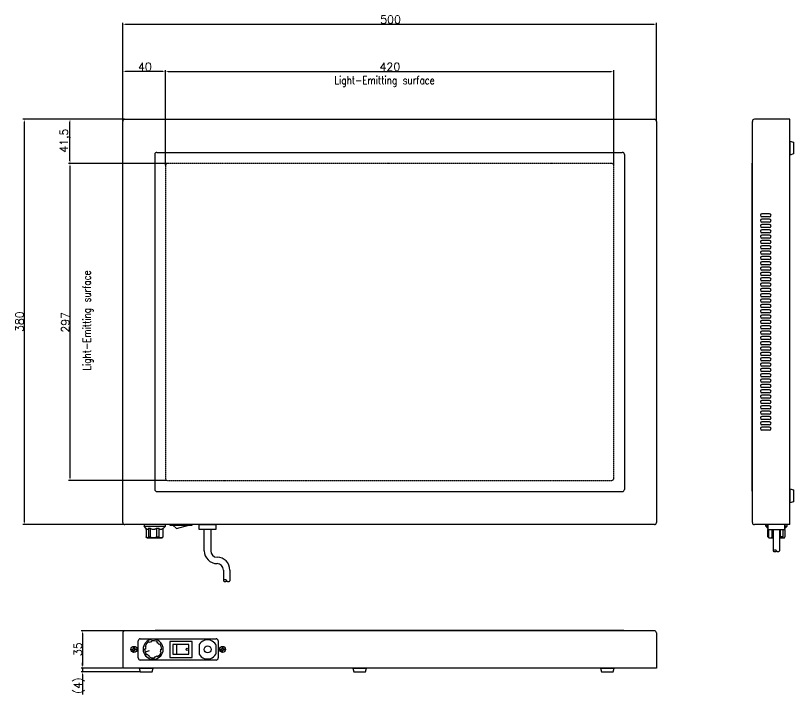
# Model space of a CAD drawing. Extents: x 1586 to 3022, y 243 to 955.
# Drawn here: x 1586 to 2315, y 287 to 924 of the extents above; entities that cross this region are included whole.
import ezdxf

# ---------------------------------------------------------------- set-up
doc = ezdxf.new("R2010")
doc.units = 0
doc.linetypes.add('HIDDEN', pattern=[0.375, 0.25, -0.125])
doc.layers.get('0').update_dxf_attribs({"linetype": 'CONTINUOUS'})
doc.layers.get('DEFPOINTS').update_dxf_attribs({"linetype": 'CONTINUOUS'})
doc.layers.add('FP-302', color=7, linetype='CONTINUOUS')
doc.layers.add('FP-305', color=7, linetype='CONTINUOUS')
doc.styles.get("Standard").update_dxf_attribs({"font": 'txt', "bigfont": 'extfont2.shx'})
doc.dimstyles.get("Standard").update_dxf_attribs({"dimtxt": 2.5, "dimasz": 2.5, "dimexe": 1.25, "dimexo": 0.625, "dimtad": 1, "dimcen": 2.5, "dimazin": 3, "dimtfac": 1, "dimtmove": 0, "dimatfit": 3})

# ---------------------------------------------------------------- blocks, each defined once
blk = doc.blocks.new('*U31')
at = {"width": 0.8}
blk.add_text('Light-Emitting surface', height=7.5, rotation=90, dxfattribs=at).set_placement((1656.5, 590.78))
blk = doc.blocks.new('*U32')
at = {"width": 0.8}
blk.add_text('Light-Emitting surface', height=7.5, dxfattribs=at).set_placement((1884.93, 859.1))
blk = doc.blocks.new('A$C6A762DFE')
at = {"layer": 'FP-302'}
for p, q in [((0, 36.5), (0, 3.5)), ((498, 38.5), (2, 38.5)), ((30.5, 39), (469.5, 39)), ((30.5, 38.5), (30.5, 39)), ((469.5, 38.5), (30.5, 38.5)), ((469.5, 39), (469.5, 38.5)), ((500, 36.5), (500, 3.5)), ((16.5, 31), (87.5, 31)), ((23.8, 29.24), (22.46, 28.3)), ((25.28, 29.93), (23.8, 29.24)), ((26.87, 30.36), (25.28, 29.93)), ((28.5, 30.5), (26.87, 30.36)), ((30.13, 30.36), (28.5, 30.5)), ((31.71, 29.93), (30.13, 30.36)), ((33.2, 29.24), (31.71, 29.93)), ((34.54, 28.3), (33.2, 29.24)), ((76.33, 29.46), (74.91, 28.79)), ((77.85, 29.86), (76.33, 29.46)), ((79.41, 30), (77.85, 29.86)), ((80.97, 29.86), (79.41, 30)), ((82.49, 29.46), (80.97, 29.86)), ((83.91, 28.79), (82.49, 29.46)), ((10.2, 22.8), (10.8, 22.8)), ((10.2, 22.8), (10.2, 22.2)), ((10.8, 22.8), (10.8, 22.2)), ((14.5, 13), (14.5, 29)), ((19.24, 22.73), (19.1, 21.1)), ((19.67, 24.32), (19.24, 22.73)), ((20.36, 25.8), (19.67, 24.32)), ((21.3, 27.14), (20.36, 25.8)), ((21.57, 25.1), (20.98, 23.84)), ((21.73, 23.56), (20.98, 23.84)), ((22.46, 28.3), (21.3, 27.14)), ((21.41, 22.35), (21.3, 21.1)), ((21.73, 23.56), (21.41, 22.35)), ((22.37, 26.24), (21.57, 25.1)), ((23.36, 27.23), (22.37, 26.24)), ((24.5, 28.03), (23.36, 27.23)), ((24.9, 27.34), (24.5, 28.03)), ((26.04, 27.87), (24.9, 27.34)), ((27.25, 28.19), (26.04, 27.87)), ((28.5, 29.1), (27.11, 28.98)), ((27.25, 28.19), (27.11, 28.98)), ((29.89, 28.98), (28.5, 29.1)), ((31.24, 28.62), (29.89, 28.98)), ((32.5, 28.03), (31.24, 28.62)), ((32.1, 27.34), (32.5, 28.03)), ((33.13, 26.62), (32.1, 27.34)), ((34.02, 25.73), (33.13, 26.62)), ((34.02, 25.73), (34.63, 26.24)), ((35.7, 27.14), (34.54, 28.3)), ((35.43, 25.1), (34.63, 26.24)), ((36.02, 23.84), (35.43, 25.1)), ((36.64, 25.8), (35.7, 27.14)), ((36.38, 22.49), (36.02, 23.84)), ((36.5, 21.1), (36.38, 22.49)), ((37.33, 24.32), (36.64, 25.8)), ((37.76, 22.73), (37.33, 24.32)), ((37.9, 21.1), (37.76, 22.73)), ((65, 28.5), (44, 28.5)), ((44, 28.5), (44, 13.5)), ((62, 25.5), (47, 25.5)), ((47, 25.5), (47, 16.5)), ((50.5, 25), (50.5, 17)), ((62, 16.5), (62, 25.5)), ((65, 13.5), (65, 28.5)), ((71.62, 25.5), (71.5, 25.29)), ((71.53, 25.28), (71.53, 16.73)), ((72.51, 26.79), (71.62, 25.5)), ((73.62, 27.89), (72.51, 26.79)), ((74.91, 28.79), (73.62, 27.89)), ((85.19, 27.89), (83.91, 28.79)), ((86.3, 26.79), (85.19, 27.89)), ((87.2, 25.5), (86.3, 26.79)), ((87.32, 25.29), (87.2, 25.5)), ((87.28, 25.28), (87.28, 16.73)), ((89.5, 29), (89.5, 13)), ((93.2, 22.8), (93.8, 22.8)), ((93.2, 22.8), (93.2, 22.2)), ((93.8, 22.8), (93.8, 22.2)), ((8.7, 20.7), (8.7, 21.3)), ((8.7, 21.3), (9.3, 21.3)), ((8.7, 20.7), (9.3, 20.7)), ((10.2, 19.2), (10.2, 19.8)), ((10.2, 19.2), (10.8, 19.2)), ((10.8, 19.2), (10.8, 19.8)), ((12.3, 21.3), (11.7, 21.3)), ((12.3, 20.7), (11.7, 20.7)), ((12.3, 20.7), (11.7, 20.7)), ((12.3, 20.7), (12.3, 21.3)), ((19.1, 21.1), (19.24, 19.47)), ((19.24, 19.47), (19.67, 17.89)), ((19.67, 17.89), (20.36, 16.4)), ((20.36, 16.4), (21.3, 15.06)), ((21.3, 21.1), (20.5, 21.1)), ((20.5, 21.1), (20.62, 19.71)), ((20.62, 19.71), (20.98, 18.36)), ((24.74, 19.73), (20.98, 18.36)), ((20.98, 18.36), (21.57, 17.1)), ((21.3, 15.06), (22.46, 13.9)), ((21.57, 17.1), (22.37, 15.96)), ((22.98, 16.47), (22.37, 15.96)), ((22.98, 16.47), (23.87, 15.58)), ((23.87, 15.58), (24.9, 14.86)), ((24.9, 14.86), (24.5, 14.17)), ((30.96, 14.33), (32.1, 14.86)), ((32.1, 14.86), (32.5, 14.17)), ((32.5, 14.17), (33.64, 14.97)), ((33.64, 14.97), (34.63, 15.96)), ((34.54, 13.9), (35.7, 15.06)), ((34.63, 15.96), (35.43, 17.1)), ((35.27, 18.64), (35.59, 19.85)), ((35.27, 18.64), (36.02, 18.36)), ((35.43, 17.1), (36.02, 18.36)), ((35.59, 19.85), (35.7, 21.1)), ((35.7, 21.1), (36.5, 21.1)), ((35.7, 15.06), (36.64, 16.4)), ((36.64, 16.4), (37.33, 17.89)), ((37.33, 17.89), (37.76, 19.47)), ((37.76, 19.47), (37.9, 21.1)), ((47, 16.5), (62, 16.5)), ((71.5, 16.71), (71.62, 16.5)), ((71.62, 16.5), (72.51, 15.21)), ((72.51, 15.21), (73.62, 14.11)), ((85.19, 14.11), (86.3, 15.21)), ((86.3, 15.21), (87.2, 16.5)), ((87.2, 16.5), (87.32, 16.71)), ((91.7, 20.7), (91.7, 21.3)), ((91.7, 21.3), (92.3, 21.3)), ((91.7, 20.7), (92.3, 20.7)), ((93.2, 19.2), (93.2, 19.8)), ((93.2, 19.2), (93.8, 19.2)), ((93.8, 19.2), (93.8, 19.8)), ((95.3, 21.3), (94.7, 21.3)), ((95.3, 20.7), (94.7, 20.7)), ((95.3, 20.7), (94.7, 20.7)), ((95.3, 20.7), (95.3, 21.3)), ((87.5, 11), (16.5, 11)), ((22.46, 13.9), (23.8, 12.96)), ((23.8, 12.96), (25.28, 12.27)), ((24.5, 14.17), (25.76, 13.58)), ((25.28, 12.27), (26.87, 11.84)), ((25.76, 13.58), (27.11, 13.22)), ((26.87, 11.84), (28.5, 11.7)), ((27.11, 13.22), (28.5, 13.1)), ((28.5, 13.1), (29.89, 13.22)), ((28.5, 11.7), (30.13, 11.84)), ((29.75, 14.01), (30.96, 14.33)), ((29.75, 14.01), (29.89, 13.22)), ((30.13, 11.84), (31.71, 12.27)), ((31.71, 12.27), (33.2, 12.96)), ((33.2, 12.96), (34.54, 13.9)), ((44, 13.5), (65, 13.5)), ((73.62, 14.11), (74.91, 13.21)), ((74.91, 13.21), (76.33, 12.54)), ((76.33, 12.54), (77.85, 12.14)), ((77.85, 12.14), (79.41, 12)), ((79.41, 12), (80.97, 12.14)), ((80.97, 12.14), (82.49, 12.54)), ((82.49, 12.54), (83.91, 13.21)), ((83.91, 13.21), (85.19, 14.11)), ((500, 3.5), (0, 3.5)), ((15.5, 3.5), (28.5, 3.5)), ((15.5, 3.5), (16.5, 0)), ((16.5, 0), (27.5, 0)), ((27.5, 0), (28.5, 3.5)), ((215.5, 3.5), (228.5, 3.5)), ((215.5, 3.5), (216.5, 0)), ((216.5, 0), (227.5, 0)), ((227.5, 0), (228.5, 3.5)), ((447.5, 3.5), (460.5, 3.5)), ((447.5, 3.5), (448.5, 0)), ((448.5, 0), (459.5, 0)), ((459.5, 0), (460.5, 3.5))]:
    blk.add_line(p, q, dxfattribs=at)
for centre, radius in [((10.5, 21), 2.8), ((60.5, 21), 1), ((79.5, 21), 3.3), ((93.5, 21), 2.8)]:
    blk.add_circle(centre, radius, dxfattribs=at)
for centre, radius, start, end in [((2, 36.5), 2, 90, 180), ((498, 36.5), 2, 0, 90), ((16.5, 29), 2, 90, 180), ((87.5, 29), 2, 0, 90), ((9.4, 22.1), 0.8, 262, 0), ((9.4, 22.1), 0.8, 0, 8), ((11.6, 22.1), 0.8, 172, 278), ((92.4, 22.1), 0.8, 262, 0), ((92.4, 22.1), 0.8, 0, 8), ((94.6, 22.1), 0.8, 172, 278), ((9.4, 19.9), 0.8, 0, 98), ((9.4, 19.9), 0.8, 352, 0), ((11.6, 19.9), 0.8, 82, 188), ((92.4, 19.9), 0.8, 0, 98), ((92.4, 19.9), 0.8, 352, 0), ((94.6, 19.9), 0.8, 82, 188), ((16.5, 13), 2, 180, 270), ((87.5, 13), 2, 270, 0)]:
    blk.add_arc(centre, radius, start, end, dxfattribs=at)
blk = doc.blocks.new('A$C41897270')
at = {"layer": 'FP-302'}
for p, q in [((0, 55.25), (0, 431.25)), ((2, 433.25), (498, 433.25)), ((500, 431.25), (500, 55.25)), ((32, 402.25), (468, 402.25)), ((30, 400.25), (30, 86.25)), ((40, 397.25), (40, 398.25)), ((470, 400.25), (470, 86.25)), ((32, 84.25), (468, 84.25)), ((498, 53.25), (2, 53.25)), ((40, 53.25), (20, 53.25)), ((20, 53.25), (20, 51.75)), ((20, 51.75), (40, 51.75)), ((22, 49.75), (20, 51.75)), ((40, 51.75), (38, 49.75)), ((40, 51.75), (40, 53.25)), ((65, 53.25), (44, 53.25)), ((44, 53.25), (44, 52.75)), ((44, 52.75), (65, 52.75)), ((47, 52.75), (50.5, 49.75)), ((50.5, 49.75), (62, 52.75)), ((65, 52.75), (65, 53.25)), ((71.5, 53.25), (87.3, 53.25)), ((71.5, 48.75), (71.5, 53.25)), ((87.3, 53.25), (87.3, 48.75)), ((22.02, 49.58), (22, 49.75)), ((22, 48.75), (22, 49.75)), ((22, 48.75), (22, 41.75)), ((22.06, 49.41), (22.02, 49.58)), ((22.13, 49.25), (22.06, 49.41)), ((22.23, 49.11), (22.13, 49.25)), ((22.36, 48.98), (22.23, 49.11)), ((22.5, 48.88), (22.36, 48.98)), ((22.66, 48.81), (22.5, 48.88)), ((22.83, 48.77), (22.66, 48.81)), ((23, 48.75), (22.83, 48.77)), ((23.17, 48.77), (23, 48.75)), ((23.34, 48.81), (23.17, 48.77)), ((23.5, 48.88), (23.34, 48.81)), ((23.64, 48.98), (23.5, 48.88)), ((23.77, 49.11), (23.64, 48.98)), ((23.87, 49.25), (23.77, 49.11)), ((23.94, 49.41), (23.87, 49.25)), ((23.98, 49.58), (23.94, 49.41)), ((24, 49.75), (23.98, 49.58)), ((26, 49.75), (24, 49.75)), ((24, 49.75), (24, 41.75)), ((26, 49.75), (24, 49.75)), ((24, 49.75), (24, 41.75)), ((26.04, 49.58), (26, 49.75)), ((26, 41.75), (26, 49.75)), ((26, 41.75), (26, 49.75)), ((26.17, 49.41), (26.04, 49.58)), ((26.37, 49.25), (26.17, 49.41)), ((26.64, 49.11), (26.37, 49.25)), ((26.98, 48.98), (26.64, 49.11)), ((27.37, 48.88), (26.98, 48.98)), ((27.81, 48.81), (27.37, 48.88)), ((28.27, 48.77), (27.81, 48.81)), ((28.75, 48.75), (28.27, 48.77)), ((29.23, 48.77), (28.75, 48.75)), ((29.69, 48.81), (29.23, 48.77)), ((30.12, 48.88), (29.69, 48.81)), ((30.52, 48.98), (30.12, 48.88)), ((30.86, 49.11), (30.52, 48.98)), ((31.13, 49.25), (30.86, 49.11)), ((31.33, 49.41), (31.13, 49.25)), ((31.46, 49.58), (31.33, 49.41)), ((31.5, 49.75), (31.46, 49.58)), ((34, 49.75), (31.5, 49.75)), ((31.5, 49.75), (31.5, 41.75)), ((34, 41.75), (34, 49.75)), ((34.03, 49.58), (34, 49.75)), ((34.11, 49.41), (34.03, 49.58)), ((34.23, 49.25), (34.11, 49.41)), ((34.41, 49.11), (34.23, 49.25)), ((34.63, 48.98), (34.41, 49.11)), ((34.87, 48.88), (34.63, 48.98)), ((35.15, 48.81), (34.87, 48.88)), ((35.45, 48.77), (35.15, 48.81)), ((35.75, 48.75), (35.45, 48.77)), ((36.05, 48.77), (35.75, 48.75)), ((36.35, 48.81), (36.05, 48.77)), ((36.62, 48.88), (36.35, 48.81)), ((36.87, 48.98), (36.62, 48.88)), ((37.09, 49.11), (36.87, 48.98)), ((37.27, 49.25), (37.09, 49.11)), ((37.39, 49.41), (37.27, 49.25)), ((37.47, 49.58), (37.39, 49.41)), ((37.5, 49.75), (37.47, 49.58)), ((38, 49.75), (37.5, 49.75)), ((37.5, 49.75), (37.5, 41.75)), ((38, 41.75), (38, 49.75)), ((87.3, 48.75), (71.5, 48.75)), ((76.4, 28.75), (76.4, 48.75)), ((82.4, 48.75), (82.4, 28.75)), ((22.02, 41.58), (22, 41.75)), ((22.06, 41.41), (22.02, 41.58)), ((22.13, 41.25), (22.06, 41.41)), ((22.23, 41.11), (22.13, 41.25)), ((22.36, 40.98), (22.23, 41.11)), ((22.5, 40.88), (22.36, 40.98)), ((22.66, 40.81), (22.5, 40.88)), ((22.83, 40.77), (22.66, 40.81)), ((23, 40.75), (22.83, 40.77)), ((23.17, 40.77), (23, 40.75)), ((23, 40.75), (37, 40.75)), ((23.34, 40.81), (23.17, 40.77)), ((23.5, 40.88), (23.34, 40.81)), ((23.64, 40.98), (23.5, 40.88)), ((23.77, 41.11), (23.64, 40.98)), ((23.87, 41.25), (23.77, 41.11)), ((23.94, 41.41), (23.87, 41.25)), ((23.98, 41.58), (23.94, 41.41)), ((24, 41.75), (23.98, 41.58)), ((24, 41.75), (26, 41.75)), ((24, 41.75), (26, 41.75)), ((26.04, 41.58), (26, 41.75)), ((26.17, 41.41), (26.04, 41.58)), ((26.37, 41.25), (26.17, 41.41)), ((26.64, 41.11), (26.37, 41.25)), ((26.98, 40.98), (26.64, 41.11)), ((27.37, 40.88), (26.98, 40.98)), ((27.81, 40.81), (27.37, 40.88)), ((28.27, 40.77), (27.81, 40.81)), ((28.75, 40.75), (28.27, 40.77)), ((29.23, 40.77), (28.75, 40.75)), ((29.69, 40.81), (29.23, 40.77)), ((30.12, 40.88), (29.69, 40.81)), ((30.52, 40.98), (30.12, 40.88)), ((30.86, 41.11), (30.52, 40.98)), ((31.13, 41.25), (30.86, 41.11)), ((31.33, 41.41), (31.13, 41.25)), ((31.46, 41.58), (31.33, 41.41)), ((31.5, 41.75), (31.46, 41.58)), ((31.5, 41.75), (34, 41.75)), ((34.03, 41.58), (34, 41.75)), ((34.11, 41.41), (34.03, 41.58)), ((34.23, 41.25), (34.11, 41.41)), ((34.41, 41.11), (34.23, 41.25)), ((34.63, 40.98), (34.41, 41.11)), ((34.87, 40.88), (34.63, 40.98)), ((35.15, 40.81), (34.87, 40.88)), ((35.45, 40.77), (35.15, 40.81)), ((35.75, 40.75), (35.45, 40.77)), ((36.05, 40.77), (35.75, 40.75)), ((36.35, 40.81), (36.05, 40.77)), ((36.62, 40.88), (36.35, 40.81)), ((36.87, 40.98), (36.62, 40.88)), ((37.09, 41.11), (36.87, 40.98)), ((37, 40.75), (38, 41.75)), ((37.27, 41.25), (37.09, 41.11)), ((37.39, 41.41), (37.27, 41.25)), ((37.47, 41.58), (37.39, 41.41)), ((37.5, 41.75), (37.47, 41.58)), ((37.5, 41.75), (38, 41.75)), ((94.4, 10.75), (94.4, 0.75)), ((100.4, 10.75), (100.4, 0.75)), ((94.42, 0.88), (94.4, 0.75)), ((94.4, 0.75), (94.42, 0.62)), ((94.49, 1.01), (94.42, 0.88)), ((94.42, 0.62), (94.49, 0.49)), ((94.6, 1.12), (94.49, 1.01)), ((94.49, 0.49), (94.6, 0.37)), ((94.75, 1.23), (94.6, 1.12)), ((94.6, 0.37), (94.75, 0.27)), ((94.94, 1.32), (94.75, 1.23)), ((94.75, 0.27), (94.94, 0.18)), ((95.15, 1.4), (94.94, 1.32)), ((94.94, 0.18), (95.15, 0.1)), ((95.39, 1.45), (95.15, 1.4)), ((95.15, 0.1), (95.39, 0.05)), ((95.64, 1.49), (95.39, 1.45)), ((95.39, 0.05), (95.64, 0.01)), ((95.9, 1.5), (95.64, 1.49)), ((95.64, 0.01), (95.9, 0)), ((96.16, 1.49), (95.9, 1.5)), ((95.9, 0), (96.16, 0.01)), ((96.41, 1.45), (96.16, 1.49)), ((96.16, 0.01), (96.41, 0.05)), ((96.65, 1.4), (96.41, 1.45)), ((96.41, 0.05), (96.65, 0.1)), ((96.86, 1.32), (96.65, 1.4)), ((96.65, 0.1), (96.86, 0.18)), ((97.05, 1.23), (96.86, 1.32)), ((96.86, 0.18), (97.05, 0.27)), ((97.2, 1.12), (97.05, 1.23)), ((97.05, 0.27), (97.2, 0.37)), ((97.31, 1.01), (97.2, 1.12)), ((97.2, 0.37), (97.31, 0.49)), ((97.38, 0.88), (97.31, 1.01)), ((97.31, 0.49), (97.38, 0.62)), ((97.4, 0.75), (97.38, 0.88)), ((97.38, 0.62), (97.4, 0.75)), ((97.4, 0.75), (97.42, 0.62)), ((97.42, 0.62), (97.49, 0.49)), ((97.49, 0.49), (97.6, 0.37)), ((97.6, 0.37), (97.75, 0.27)), ((97.75, 0.27), (97.94, 0.18)), ((97.94, 0.18), (98.15, 0.1)), ((98.15, 0.1), (98.39, 0.05)), ((98.39, 0.05), (98.64, 0.01)), ((98.64, 0.01), (98.9, 0)), ((98.9, 0), (99.16, 0.01)), ((99.16, 0.01), (99.41, 0.05)), ((99.41, 0.05), (99.65, 0.1)), ((99.65, 0.1), (99.86, 0.18)), ((99.86, 0.18), (100.05, 0.27)), ((100.05, 0.27), (100.2, 0.37)), ((100.2, 0.37), (100.31, 0.49)), ((100.31, 0.49), (100.38, 0.62)), ((100.38, 0.62), (100.4, 0.75))]:
    blk.add_line(p, q, dxfattribs=at)
at = {"layer": 'FP-302', "linetype": 'HIDDEN'}
for p, q in [((40, 389.75), (40, 96.75)), ((458, 391.75), (42, 391.75)), ((460, 96.75), (460, 389.75)), ((42, 94.75), (458, 94.75))]:
    blk.add_line(p, q, dxfattribs=at)
at = {"layer": 'FP-302'}
for centre, radius, start, end in [((2, 431.25), 2, 90, 180), ((498, 431.25), 2, 0, 90), ((32, 400.25), 2, 90, 180), ((468, 400.25), 2, 0, 90), ((32, 86.25), 2, 180, 270), ((468, 86.25), 2, 270, 0), ((2, 55.25), 2, 180, 270), ((498, 55.25), 2, 270, 0), ((88.4, 28.75), 12, 180, 270), ((88.4, 28.75), 6, 180, 270), ((88.4, 10.75), 12, 0, 90), ((88.4, 10.75), 6, 0, 90)]:
    blk.add_arc(centre, radius, start, end, dxfattribs=at)
at = {"layer": 'FP-302', "linetype": 'HIDDEN'}
for centre, start, end in [((42, 389.75), 90, 180), ((458, 389.75), 0, 90), ((42, 96.75), 180, 270), ((458, 96.75), 270, 0)]:
    blk.add_arc(centre, 2, start, end, dxfattribs=at)
blk = doc.blocks.new('A$C2532624E')
at = {"layer": 'FP-302'}
for p, q in [((0.5, 27.25), (0.5, 403.25)), ((35.5, 405.25), (2.5, 405.25)), ((35.5, 25.25), (35.5, 405.25)), ((35.5, 384.75), (35.5, 371.75)), ((35.5, 384.75), (39, 383.75)), ((39, 383.75), (39, 372.75)), ((39, 372.75), (35.5, 371.75)), ((0.5, 364.25), (0, 364.25)), ((0, 364.25), (0, 56.75)), ((0.5, 56.75), (0.5, 364.25)), ((16.5, 316.75), (9.5, 316.75)), ((16.5, 313.75), (9.5, 313.75)), ((16.5, 311.75), (9.5, 311.75)), ((16.5, 308.75), (9.5, 308.75)), ((16.5, 306.75), (9.5, 306.75)), ((16.5, 303.75), (9.5, 303.75)), ((16.5, 301.75), (9.5, 301.75)), ((16.5, 298.75), (9.5, 298.75)), ((16.5, 296.75), (9.5, 296.75)), ((16.5, 293.75), (9.5, 293.75)), ((16.5, 291.75), (9.5, 291.75)), ((16.5, 288.75), (9.5, 288.75)), ((16.5, 286.75), (9.5, 286.75)), ((16.5, 283.75), (9.5, 283.75)), ((16.5, 281.75), (9.5, 281.75)), ((16.5, 278.75), (9.5, 278.75)), ((16.5, 276.75), (9.5, 276.75)), ((16.5, 273.75), (9.5, 273.75)), ((16.5, 271.75), (9.5, 271.75)), ((16.5, 268.75), (9.5, 268.75)), ((16.5, 266.75), (9.5, 266.75)), ((16.5, 263.75), (9.5, 263.75)), ((16.5, 261.75), (9.5, 261.75)), ((16.5, 258.75), (9.5, 258.75)), ((16.5, 256.75), (9.5, 256.75)), ((16.5, 253.75), (9.5, 253.75)), ((16.5, 251.75), (9.5, 251.75)), ((16.5, 248.75), (9.5, 248.75)), ((16.5, 246.75), (9.5, 246.75)), ((16.5, 243.75), (9.5, 243.75)), ((16.5, 241.75), (9.5, 241.75)), ((16.5, 238.75), (9.5, 238.75)), ((16.5, 236.75), (9.5, 236.75)), ((16.5, 233.75), (9.5, 233.75)), ((16.5, 231.75), (9.5, 231.75)), ((16.5, 228.75), (9.5, 228.75)), ((16.5, 226.75), (9.5, 226.75)), ((16.5, 223.75), (9.5, 223.75)), ((16.5, 221.75), (9.5, 221.75)), ((16.5, 218.75), (9.5, 218.75)), ((16.5, 216.75), (9.5, 216.75)), ((16.5, 213.75), (9.5, 213.75)), ((16.5, 211.75), (9.5, 211.75)), ((16.5, 208.75), (9.5, 208.75)), ((16.5, 206.75), (9.5, 206.75)), ((16.5, 203.75), (9.5, 203.75)), ((16.5, 201.75), (9.5, 201.75)), ((16.5, 198.75), (9.5, 198.75)), ((16.5, 196.75), (9.5, 196.75)), ((16.5, 193.75), (9.5, 193.75)), ((16.5, 191.75), (9.5, 191.75)), ((16.5, 188.75), (9.5, 188.75)), ((16.5, 186.75), (9.5, 186.75)), ((16.5, 183.75), (9.5, 183.75)), ((16.5, 181.75), (9.5, 181.75)), ((16.5, 178.75), (9.5, 178.75)), ((16.5, 176.75), (9.5, 176.75)), ((16.5, 173.75), (9.5, 173.75)), ((16.5, 171.75), (9.5, 171.75)), ((16.5, 168.75), (9.5, 168.75)), ((16.5, 166.75), (9.5, 166.75)), ((16.5, 163.75), (9.5, 163.75)), ((16.5, 161.75), (9.5, 161.75)), ((16.5, 158.75), (9.5, 158.75)), ((16.5, 156.75), (9.5, 156.75)), ((16.5, 153.75), (9.5, 153.75)), ((16.5, 151.75), (9.5, 151.75)), ((16.5, 148.75), (9.5, 148.75)), ((16.5, 146.75), (9.5, 146.75)), ((16.5, 143.75), (9.5, 143.75)), ((16.5, 141.75), (9.5, 141.75)), ((16.5, 138.75), (9.5, 138.75)), ((16.5, 136.75), (9.5, 136.75)), ((16.5, 133.75), (9.5, 133.75)), ((16.5, 131.75), (9.5, 131.75)), ((16.5, 128.75), (9.5, 128.75)), ((16.5, 126.75), (9.5, 126.75)), ((16.5, 123.75), (9.5, 123.75)), ((16.5, 121.75), (9.5, 121.75)), ((16.5, 118.75), (9.5, 118.75)), ((16.5, 116.75), (9.5, 116.75)), ((16.5, 113.75), (9.5, 113.75)), ((35.5, 58.75), (35.5, 45.75)), ((35.5, 58.75), (39, 57.75)), ((0, 56.75), (0.5, 56.75)), ((39, 57.75), (39, 46.75)), ((39, 46.75), (35.5, 45.75)), ((35.5, 25.25), (2.5, 25.25)), ((13, 23.75), (13, 25.25)), ((13, 25.25), (15.1, 25.25)), ((15.1, 25.25), (13, 25.25)), ((13, 25.25), (13, 23.75)), ((13, 23.75), (15, 21.75)), ((13, 23.75), (15.1, 23.75)), ((13, 23.75), (15.1, 23.75)), ((30.9, 25.25), (15.1, 25.25)), ((15.1, 25.25), (15.1, 20.75)), ((15.1, 23.75), (15.1, 25.25)), ((30.9, 20.75), (30.9, 25.25)), ((33, 25.25), (30.9, 25.25)), ((30.9, 25.25), (30.9, 23.75)), ((30.9, 23.75), (33, 23.75)), ((31, 21.75), (33, 23.75)), ((33, 23.75), (33, 25.25)), ((15, 21.75), (15, 20.75)), ((15, 13.75), (15, 20.75)), ((15, 20.75), (15.5, 20.75)), ((15.1, 20.75), (30.9, 20.75)), ((15.5, 20.75), (15.5, 13.75)), ((19, 13.75), (19, 20.75)), ((19, 20.75), (20, 20.75)), ((20, 20.75), (20, 0.75)), ((20, 20.75), (20, 13.75)), ((26, 20.75), (26, 0.75)), ((27, 13.75), (27, 20.75)), ((27, 20.75), (29, 20.75)), ((29, 20.75), (29, 13.75)), ((31, 20.75), (31, 21.75)), ((31, 20.75), (31, 13.75)), ((16, 12.75), (15, 13.75)), ((15.5, 13.75), (15, 13.75)), ((15.5, 13.75), (15.53, 13.58)), ((15.53, 13.58), (15.61, 13.41)), ((15.61, 13.41), (15.73, 13.25)), ((15.73, 13.25), (15.91, 13.11)), ((15.91, 13.11), (16.13, 12.98)), ((16, 12.75), (20, 12.75)), ((16.13, 12.98), (16.38, 12.88)), ((16.38, 12.88), (16.65, 12.81)), ((16.65, 12.81), (16.95, 12.77)), ((16.95, 12.77), (17.25, 12.75)), ((17.25, 12.75), (17.55, 12.77)), ((17.55, 12.77), (17.85, 12.81)), ((17.85, 12.81), (18.13, 12.88)), ((18.13, 12.88), (18.37, 12.98)), ((18.37, 12.98), (18.59, 13.11)), ((18.59, 13.11), (18.77, 13.25)), ((18.77, 13.25), (18.89, 13.41)), ((18.89, 13.41), (18.97, 13.58)), ((18.97, 13.58), (19, 13.75)), ((20, 13.75), (19, 13.75)), ((26, 12.75), (30, 12.75)), ((26.19, 13.04), (26.05, 12.99)), ((26.36, 13.11), (26.19, 13.04)), ((26.5, 13.18), (26.36, 13.11)), ((26.63, 13.25), (26.5, 13.18)), ((26.74, 13.33), (26.63, 13.25)), ((26.83, 13.41), (26.74, 13.33)), ((26.91, 13.49), (26.83, 13.41)), ((26.96, 13.58), (26.91, 13.49)), ((26.99, 13.66), (26.96, 13.58)), ((27, 13.75), (26.99, 13.66)), ((29, 13.75), (27, 13.75)), ((29, 13.75), (29.02, 13.58)), ((29.02, 13.58), (29.06, 13.41)), ((29.06, 13.41), (29.13, 13.25)), ((29.13, 13.25), (29.23, 13.11)), ((29.23, 13.11), (29.36, 12.98)), ((29.36, 12.98), (29.5, 12.88)), ((29.5, 12.88), (29.66, 12.81)), ((29.66, 12.81), (29.83, 12.77)), ((29.83, 12.77), (30, 12.75)), ((30, 12.75), (30.17, 12.77)), ((30.17, 12.77), (30.34, 12.81)), ((30.34, 12.81), (30.5, 12.88)), ((30.5, 12.88), (30.64, 12.98)), ((30.64, 12.98), (30.77, 13.11)), ((30.77, 13.11), (30.87, 13.25)), ((30.87, 13.25), (30.94, 13.41)), ((30.94, 13.41), (30.98, 13.58)), ((30.98, 13.58), (31, 13.75)), ((20.02, 0.88), (20, 0.75)), ((20, 0.75), (20.02, 0.62)), ((20.09, 1.01), (20.02, 0.88)), ((20.02, 0.62), (20.09, 0.49)), ((20.2, 1.13), (20.09, 1.01)), ((20.09, 0.49), (20.2, 0.38)), ((20.35, 1.23), (20.2, 1.13)), ((20.2, 0.38), (20.35, 0.27)), ((20.54, 1.32), (20.35, 1.23)), ((20.35, 0.27), (20.54, 0.18)), ((20.75, 1.4), (20.54, 1.32)), ((20.54, 0.18), (20.75, 0.1)), ((20.99, 1.45), (20.75, 1.4)), ((20.75, 0.1), (20.99, 0.05)), ((21.24, 1.49), (20.99, 1.45)), ((20.99, 0.05), (21.24, 0.01)), ((21.5, 1.5), (21.24, 1.49)), ((21.24, 0.01), (21.5, 0)), ((21.76, 1.49), (21.5, 1.5)), ((21.5, 0), (21.76, 0.01)), ((22.01, 1.45), (21.76, 1.49)), ((21.76, 0.01), (22.01, 0.05)), ((22.25, 1.4), (22.01, 1.45)), ((22.01, 0.05), (22.25, 0.1)), ((22.46, 1.32), (22.25, 1.4)), ((22.25, 0.1), (22.46, 0.18)), ((22.65, 1.23), (22.46, 1.32)), ((22.46, 0.18), (22.65, 0.27)), ((22.8, 1.13), (22.65, 1.23)), ((22.65, 0.27), (22.8, 0.38)), ((22.91, 1.01), (22.8, 1.13)), ((22.8, 0.38), (22.91, 0.49)), ((22.98, 0.88), (22.91, 1.01)), ((22.91, 0.49), (22.98, 0.62)), ((23, 0.75), (22.98, 0.88)), ((22.98, 0.62), (23, 0.75)), ((23, 0.75), (23.02, 0.62)), ((23.02, 0.62), (23.09, 0.49)), ((23.09, 0.49), (23.2, 0.38)), ((23.2, 0.38), (23.35, 0.27)), ((23.35, 0.27), (23.54, 0.18)), ((23.54, 0.18), (23.75, 0.1)), ((23.75, 0.1), (23.99, 0.05)), ((23.99, 0.05), (24.24, 0.01)), ((24.24, 0.01), (24.5, 0)), ((24.5, 0), (24.76, 0.01)), ((24.76, 0.01), (25.01, 0.05)), ((25.01, 0.05), (25.25, 0.1)), ((25.25, 0.1), (25.46, 0.18)), ((25.46, 0.18), (25.65, 0.27)), ((25.65, 0.27), (25.8, 0.38)), ((25.8, 0.38), (25.91, 0.49)), ((25.91, 0.49), (25.98, 0.62)), ((25.98, 0.62), (26, 0.75))]:
    blk.add_line(p, q, dxfattribs=at)
for centre, radius, start, end in [((2.5, 403.25), 2, 90, 180), ((9.5, 315.25), 1.5, 90, 270), ((16.5, 315.25), 1.5, 270, 90), ((9.5, 310.25), 1.5, 90, 270), ((9.5, 305.25), 1.5, 90, 270), ((16.5, 310.25), 1.5, 270, 90), ((16.5, 305.25), 1.5, 270, 90), ((9.5, 300.25), 1.5, 90, 270), ((16.5, 300.25), 1.5, 270, 90), ((9.5, 295.25), 1.5, 90, 270), ((9.5, 290.25), 1.5, 90, 270), ((16.5, 295.25), 1.5, 270, 90), ((16.5, 290.25), 1.5, 270, 90), ((9.5, 285.25), 1.5, 90, 270), ((16.5, 285.25), 1.5, 270, 90), ((9.5, 280.25), 1.5, 90, 270), ((16.5, 280.25), 1.5, 270, 90), ((9.5, 275.25), 1.5, 90, 270), ((9.5, 270.25), 1.5, 90, 270), ((16.5, 275.25), 1.5, 270, 90), ((16.5, 270.25), 1.5, 270, 90), ((9.5, 265.25), 1.5, 90, 270), ((16.5, 265.25), 1.5, 270, 90), ((9.5, 260.25), 1.5, 90, 270), ((9.5, 255.25), 1.5, 90, 270), ((16.5, 260.25), 1.5, 270, 90), ((16.5, 255.25), 1.5, 270, 90), ((9.5, 250.25), 1.5, 90, 270), ((16.5, 250.25), 1.5, 270, 90), ((9.5, 245.25), 1.5, 90, 270), ((9.5, 240.25), 1.5, 90, 270), ((16.5, 245.25), 1.5, 270, 90), ((16.5, 240.25), 1.5, 270, 90), ((9.5, 235.25), 1.5, 90, 270), ((16.5, 235.25), 1.5, 270, 90), ((9.5, 230.25), 1.5, 90, 270), ((9.5, 225.25), 1.5, 90, 270), ((16.5, 230.25), 1.5, 270, 90), ((16.5, 225.25), 1.5, 270, 90), ((9.5, 220.25), 1.5, 90, 270), ((16.5, 220.25), 1.5, 270, 90), ((9.5, 215.25), 1.5, 90, 270), ((9.5, 210.25), 1.5, 90, 270), ((16.5, 215.25), 1.5, 270, 90), ((16.5, 210.25), 1.5, 270, 90), ((9.5, 205.25), 1.5, 90, 270), ((16.5, 205.25), 1.5, 270, 90), ((9.5, 200.25), 1.5, 90, 270), ((9.5, 195.25), 1.5, 90, 270), ((16.5, 200.25), 1.5, 270, 90), ((16.5, 195.25), 1.5, 270, 90), ((9.5, 190.25), 1.5, 90, 270), ((16.5, 190.25), 1.5, 270, 90), ((9.5, 185.25), 1.5, 90, 270), ((16.5, 185.25), 1.5, 270, 90), ((9.5, 180.25), 1.5, 90, 270), ((9.5, 175.25), 1.5, 90, 270), ((16.5, 180.25), 1.5, 270, 90), ((16.5, 175.25), 1.5, 270, 90), ((9.5, 170.25), 1.5, 90, 270), ((16.5, 170.25), 1.5, 270, 90), ((9.5, 165.25), 1.5, 90, 270), ((9.5, 160.25), 1.5, 90, 270), ((16.5, 165.25), 1.5, 270, 90), ((16.5, 160.25), 1.5, 270, 90), ((9.5, 155.25), 1.5, 90, 270), ((16.5, 155.25), 1.5, 270, 90), ((9.5, 150.25), 1.5, 90, 270), ((9.5, 145.25), 1.5, 90, 270), ((16.5, 150.25), 1.5, 270, 90), ((16.5, 145.25), 1.5, 270, 90), ((9.5, 140.25), 1.5, 90, 270), ((16.5, 140.25), 1.5, 270, 90), ((9.5, 135.25), 1.5, 90, 270), ((9.5, 130.25), 1.5, 90, 270), ((16.5, 135.25), 1.5, 270, 90), ((16.5, 130.25), 1.5, 270, 90), ((9.5, 125.25), 1.5, 90, 270), ((16.5, 125.25), 1.5, 270, 90), ((9.5, 120.25), 1.5, 90, 270), ((9.5, 115.25), 1.5, 90, 270), ((16.5, 120.25), 1.5, 270, 90), ((16.5, 115.25), 1.5, 270, 90), ((2.5, 27.25), 2, 180, 270)]:
    blk.add_arc(centre, radius, start, end, dxfattribs=at)
blk = doc.blocks.new('*U37')
at = {"color": 0}
blk.add_text('297', height=7.5, rotation=90, dxfattribs=at).set_placement((1636.49, 626.34))
blk = doc.blocks.new('*D10')
at = {"color": 0}
for p, q in [((1727.88, 784.84), (1635.87, 784.84)), ((1637.12, 782.34), (1637.12, 490.34)), ((1727.88, 487.84), (1635.87, 487.84))]:
    blk.add_line(p, q, dxfattribs=at)
for points in [[(1636.7, 782.34), (1637.53, 782.34), (1637.12, 784.84)], [(1636.7, 490.34), (1637.53, 490.34), (1637.12, 487.84)]]:
    blk.add_solid(points, dxfattribs=at)
at = {"layer": 'DEFPOINTS', "color": 0}
for p in [(1728.51, 784.84), (1637.12, 487.84), (1728.51, 487.84)]:
    blk.add_point(p, dxfattribs=at)
at = {"layer": 'FP-305'}
blk.add_blockref('*U37', (0, 0), dxfattribs=at)
blk = doc.blocks.new('*U35')
at = {"color": 0}
blk.add_text('420', height=7.5, dxfattribs=at).set_placement((1927.13, 871.79))
blk = doc.blocks.new('*D11')
at = {"color": 0}
for p, q in [((1726.51, 783.46), (1726.51, 872.42)), ((1729.01, 871.17), (2144.01, 871.17)), ((2146.51, 783.46), (2146.51, 872.42))]:
    blk.add_line(p, q, dxfattribs=at)
for points in [[(1729.01, 871.58), (1729.01, 870.75), (1726.51, 871.17)], [(2144.01, 871.58), (2144.01, 870.75), (2146.51, 871.17)]]:
    blk.add_solid(points, dxfattribs=at)
at = {"layer": 'DEFPOINTS', "color": 0}
for p in [(2146.51, 871.17), (1726.51, 782.84), (2146.51, 782.84)]:
    blk.add_point(p, dxfattribs=at)
at = {"layer": 'FP-305'}
blk.add_blockref('*U35', (0, 0), dxfattribs=at)
blk = doc.blocks.new('*U38')
at = {"color": 0}
blk.add_text('41,5', height=7.5, rotation=90, dxfattribs=at).set_placement((1635.24, 794.96))
blk = doc.blocks.new('*D12')
at = {"color": 0}
for p, q in [((1687.88, 826.34), (1635.87, 826.34)), ((1637.12, 787.34), (1637.12, 823.84)), ((1727.88, 784.84), (1635.87, 784.84))]:
    blk.add_line(p, q, dxfattribs=at)
for points in [[(1636.7, 823.84), (1637.53, 823.84), (1637.12, 826.34)], [(1636.7, 787.34), (1637.53, 787.34), (1637.12, 784.84)]]:
    blk.add_solid(points, dxfattribs=at)
at = {"layer": 'DEFPOINTS', "color": 0}
for p in [(1637.12, 826.34), (1688.51, 826.34), (1728.51, 784.84)]:
    blk.add_point(p, dxfattribs=at)
at = {"layer": 'FP-305'}
blk.add_blockref('*U38', (0, 0), dxfattribs=at)
blk = doc.blocks.new('*U36')
at = {"color": 0}
blk.add_text('40', height=7.5, dxfattribs=at).set_placement((1700.88, 871.79))
blk = doc.blocks.new('*D13')
at = {"color": 0}
for p, q in [((1686.51, 824.96), (1686.51, 872.42)), ((1724.01, 871.17), (1689.01, 871.17)), ((1726.51, 783.46), (1726.51, 872.42))]:
    blk.add_line(p, q, dxfattribs=at)
for points in [[(1689.01, 871.58), (1689.01, 870.75), (1686.51, 871.17)], [(1724.01, 871.58), (1724.01, 870.75), (1726.51, 871.17)]]:
    blk.add_solid(points, dxfattribs=at)
at = {"layer": 'DEFPOINTS', "color": 0}
for p in [(1686.51, 871.17), (1686.51, 824.34), (1726.51, 782.84)]:
    blk.add_point(p, dxfattribs=at)
at = {"layer": 'FP-305'}
blk.add_blockref('*U36', (0, 0), dxfattribs=at)
blk = doc.blocks.new('*U39')
at = {"color": 0}
blk.add_text('380', height=7.5, rotation=90, dxfattribs=at).set_placement((1593.63, 626.96))
blk = doc.blocks.new('*D14')
at = {"color": 0}
for p, q in [((1687.88, 826.34), (1593, 826.34)), ((1594.25, 823.84), (1594.25, 448.84)), ((1687.88, 446.34), (1593, 446.34))]:
    blk.add_line(p, q, dxfattribs=at)
for points in [[(1593.84, 823.84), (1594.67, 823.84), (1594.25, 826.34)], [(1593.84, 448.84), (1594.67, 448.84), (1594.25, 446.34)]]:
    blk.add_solid(points, dxfattribs=at)
at = {"layer": 'DEFPOINTS', "color": 0}
for p in [(1688.51, 826.34), (1594.25, 446.34), (1688.51, 446.34)]:
    blk.add_point(p, dxfattribs=at)
at = {"layer": 'FP-305'}
blk.add_blockref('*U39', (0, 0), dxfattribs=at)
blk = doc.blocks.new('*U34')
at = {"color": 0}
blk.add_text('500', height=7.5, dxfattribs=at).set_placement((1927.76, 916.06))
blk = doc.blocks.new('*D15')
at = {"color": 0}
for p, q in [((1686.51, 824.96), (1686.51, 916.69)), ((1689.01, 915.44), (2184.01, 915.44)), ((2186.51, 824.96), (2186.51, 916.69))]:
    blk.add_line(p, q, dxfattribs=at)
for points in [[(1689.01, 915.85), (1689.01, 915.02), (1686.51, 915.44)], [(2184.01, 915.85), (2184.01, 915.02), (2186.51, 915.44)]]:
    blk.add_solid(points, dxfattribs=at)
at = {"layer": 'DEFPOINTS', "color": 0}
for p in [(2186.51, 915.44), (1686.51, 824.34), (2186.51, 824.34)]:
    blk.add_point(p, dxfattribs=at)
at = {"layer": 'FP-305'}
blk.add_blockref('*U34', (0, 0), dxfattribs=at)
blk = doc.blocks.new('*U41')
at = {"color": 0}
blk.add_text('35', height=7.5, rotation=90, dxfattribs=at).set_placement((1648.16, 323.18))
blk = doc.blocks.new('*D16')
at = {"color": 0}
for p, q in [((1687.88, 346.93), (1647.54, 346.93)), ((1648.79, 344.43), (1648.79, 314.43)), ((1685.88, 311.93), (1647.54, 311.93))]:
    blk.add_line(p, q, dxfattribs=at)
for points in [[(1648.37, 344.43), (1649.2, 344.43), (1648.79, 346.93)], [(1648.37, 314.43), (1649.2, 314.43), (1648.79, 311.93)]]:
    blk.add_solid(points, dxfattribs=at)
at = {"layer": 'DEFPOINTS', "color": 0}
for p in [(1688.51, 346.93), (1648.79, 311.93), (1686.51, 311.93)]:
    blk.add_point(p, dxfattribs=at)
at = {"layer": 'FP-305'}
blk.add_blockref('*U41', (0, 0), dxfattribs=at)
blk = doc.blocks.new('*U42')
at = {"color": 0}
blk.add_text('(4)', height=7.5, rotation=90, dxfattribs=at).set_placement((1648.16, 287.81))
blk = doc.blocks.new('*D21')
at = {"color": 0}
for p, q in [((1648.79, 314.43), (1648.79, 316.93)), ((1685.88, 311.93), (1647.54, 311.93)), ((1702.38, 308.43), (1647.54, 308.43)), ((1648.79, 311.93), (1648.79, 308.43)), ((1648.79, 305.93), (1648.79, 287.18))]:
    blk.add_line(p, q, dxfattribs=at)
for points in [[(1648.37, 314.43), (1649.2, 314.43), (1648.79, 311.93)], [(1648.37, 305.93), (1649.2, 305.93), (1648.79, 308.43)]]:
    blk.add_solid(points, dxfattribs=at)
at = {"layer": 'DEFPOINTS', "color": 0}
for p in [(1648.79, 308.43), (1686.51, 311.93), (1703.01, 308.43)]:
    blk.add_point(p, dxfattribs=at)
at = {"layer": 'FP-305'}
blk.add_blockref('*U42', (0, 0), dxfattribs=at)

msp = doc.modelspace()

# ---------------------------------------------------------------- block references
at = {"layer": 'FP-302'}
for name, p in [('A$C41897270', (1686.508, 393.087)), ('A$C2532624E', (2275.801, 421.087)), ('A$C6A762DFE', (1686.508, 308.432))]:
    msp.add_blockref(name, p, dxfattribs=at)
at = {"layer": 'FP-305'}
for name in ['*U32', '*U31']:
    msp.add_blockref(name, (0, 0), dxfattribs=at)

# ---------------------------------------------------------------- dimensions: what is measured, and where the dimension line sits
for base, p1, p2, picture, middle in [((2186.508, 915.437), (1686.508, 824.337), (2186.508, 824.337), '*D15', (1936.508, 919.812)), ((1686.508, 871.167), (1726.508, 782.837), (1686.508, 824.337), '*D13', (1706.508, 875.542)), ((2146.508, 871.167), (1726.508, 782.837), (2146.508, 782.837), '*D11', (1936.508, 875.542))]:
    dim = msp.add_linear_dim(base=base, p1=p1, p2=p2, dimstyle='Standard', override={"dimtxt": 7.5, "dimtfill": 1})
    dim.commit()
    dim.dimension.update_dxf_attribs({"geometry": picture, "text_midpoint": middle})
for base, p1, p2, picture, middle in [((1594.253, 446.337), (1688.508, 826.337), (1688.508, 446.337), '*D14', (1589.878, 636.337)), ((1637.115, 826.337), (1728.508, 784.837), (1688.508, 826.337), '*D12', (1632.115, 805.587)), ((1637.115, 487.837), (1728.508, 784.837), (1728.508, 487.837), '*D10', (1632.74, 636.337)), ((1648.788, 311.932), (1688.508, 346.932), (1686.508, 311.932), '*D16', (1644.413, 329.432))]:
    dim = msp.add_linear_dim(base=base, p1=p1, p2=p2, angle=90, dimstyle='Standard', override={"dimtxt": 7.5, "dimtfill": 1})
    dim.commit()
    dim.dimension.update_dxf_attribs({"geometry": picture, "text_midpoint": middle})
dim = msp.add_linear_dim(base=(1648.788, 308.432), p1=(1686.508, 311.932), p2=(1703.008, 308.432), angle=90, text='(4)', dimstyle='Standard', override={"dimtxt": 7.5, "dimtfill": 1})
dim.commit()
dim.dimension.update_dxf_attribs({"geometry": '*D21', "text_midpoint": (1644.413, 295.307)})

doc.saveas('drawing.dxf')
